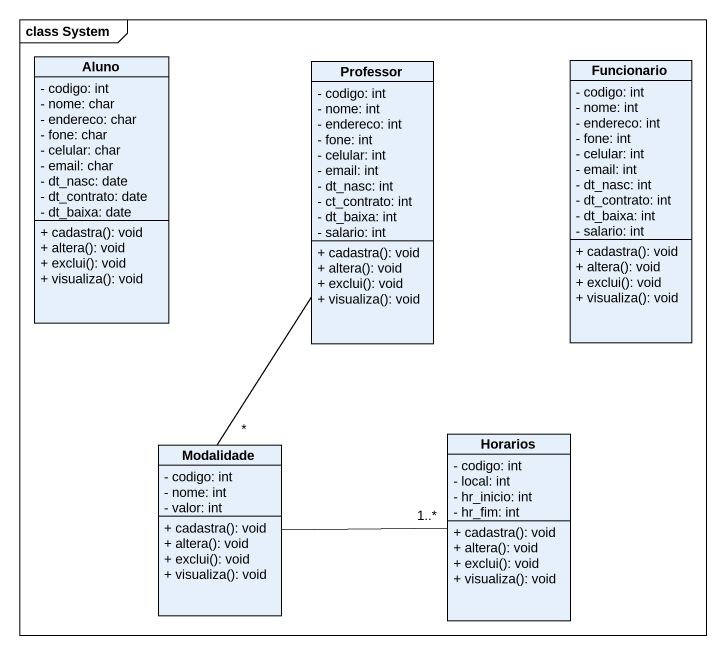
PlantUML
@startuml
mainframe class System
hide circle
hide empty members
skinparam classAttributeIconSize 0
class Aluno {
  - codigo: int
  - nome: char
  - endereco: char
  - fone: char
  - celular: char
  - email: char
  - dt_nasc: date
  - dt_contrato: date
  - dt_baixa: date
  + cadastra(): void
  + altera(): void
  + exclui(): void
  + visualiza(): void
}
class Professor {
  - codigo: int
  - nome: int
  - endereco: int
  - fone: int
  - celular: int
  - email: int
  - dt_nasc: int
  - ct_contrato: int
  - dt_baixa: int
  - salario: int
  + cadastra(): void
  + altera(): void
  + exclui(): void
  + visualiza(): void
}
class Funcionario {
  - codigo: int
  - nome: int
  - endereco: int
  - fone: int
  - celular: int
  - email: int
  - dt_nasc: int
  - dt_contrato: int
  - dt_baixa: int
  - salario: int
  + cadastra(): void
  + altera(): void
  + exclui(): void
  + visualiza(): void
}
class Horarios {
  - codigo: int
  - local: int
  - hr_inicio: int
  - hr_fim: int
  + cadastra(): void
  + altera(): void
  + exclui(): void
  + visualiza(): void
}
class Modalidade {
  - codigo: int
  - nome: int
  - valor: int
  + cadastra(): void
  + altera(): void
  + exclui(): void
  + visualiza(): void
}
Professor -- "*" Modalidade
Modalidade -right- "1..*" Horarios
@enduml
